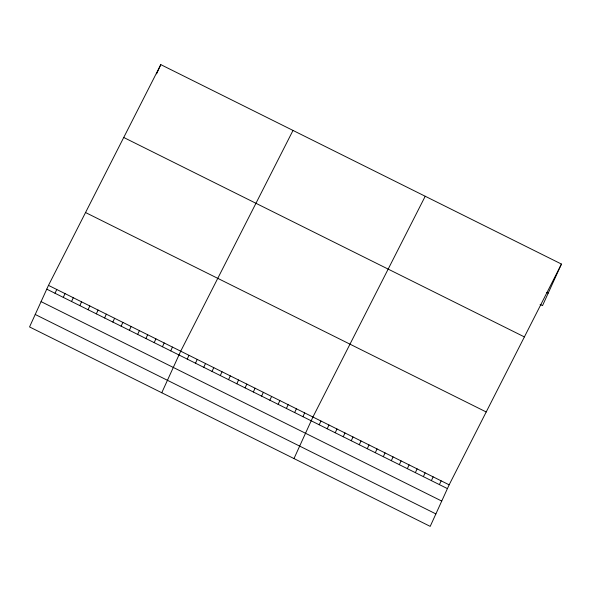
<?xml version="1.0" encoding="UTF-8"?>
<svg xmlns="http://www.w3.org/2000/svg" width="591" height="591" viewBox="0 0 591 591"><rect width="100%" height="100%" fill="white"/><g stroke="black" fill="none" stroke-linecap="round" stroke-linejoin="round"><path stroke-width="0.89" d="M48.484 285.372L29.55 326.934L430.204 526.374L449.145 484.819L561.45 264.066L160.796 64.626L48.484 285.372L449.145 484.819M55.022 293.276L56.751 289.487M156.578 73.868L160.796 64.626M63.289 297.391L65.017 293.601M71.548 301.506L73.277 297.716M79.815 305.621L81.543 301.831M88.081 309.736L89.802 305.946M96.34 313.843L98.069 310.053M104.607 317.958L106.336 314.168M112.866 322.073L114.595 318.283M121.133 326.188L122.862 322.398M129.399 330.303L131.121 326.513M137.659 334.41L139.387 330.628M145.925 338.525L147.654 334.735M154.185 342.64L155.913 338.85M162.451 346.754L164.18 342.965M170.718 350.869L172.439 347.08M161.764 392.749L180.706 351.194L293.01 130.441M187.244 359.092L188.965 355.309M195.503 363.206L197.231 359.417M203.769 367.321L205.498 363.531M212.029 371.436L213.757 367.646M220.295 375.551L222.024 371.761M228.562 379.666L230.283 375.876M236.821 383.773L238.55 379.983M245.088 387.888L246.816 384.098M253.347 392.003L255.076 388.213M261.614 396.118L263.342 392.328M269.88 400.233L271.601 396.443M278.139 404.347L279.868 400.558M286.406 408.455L288.127 404.665M294.665 412.57L296.394 408.78M302.932 416.685L304.661 412.895M293.986 458.564L312.92 417.01L425.225 196.256M319.206 424.789L320.935 420.999M327.222 428.778L328.951 424.988M335.237 432.767L336.959 428.977M343.245 436.756L344.974 432.967M351.261 440.746L352.99 436.956M359.276 444.735L360.998 440.945M367.284 448.717L369.013 444.934M375.3 452.706L377.028 448.924M383.315 456.695L385.037 452.905M391.323 460.685L393.052 456.895M399.339 464.674L401.067 460.884M407.354 468.663L409.075 464.873M415.362 472.652L417.091 468.862M423.378 476.642L425.106 472.852M431.393 480.631L433.122 476.841M439.401 484.62L441.13 480.83M561.45 264.066L542.516 305.628L540.108 304.431M546.586 292.368L548.189 293.166M123.733 137.474L524.387 336.914M85.547 212.531L486.208 411.971M46.763 289.162L447.417 488.609M41.082 301.624L441.736 501.072M35.231 314.471L435.885 513.911"/></g></svg>
